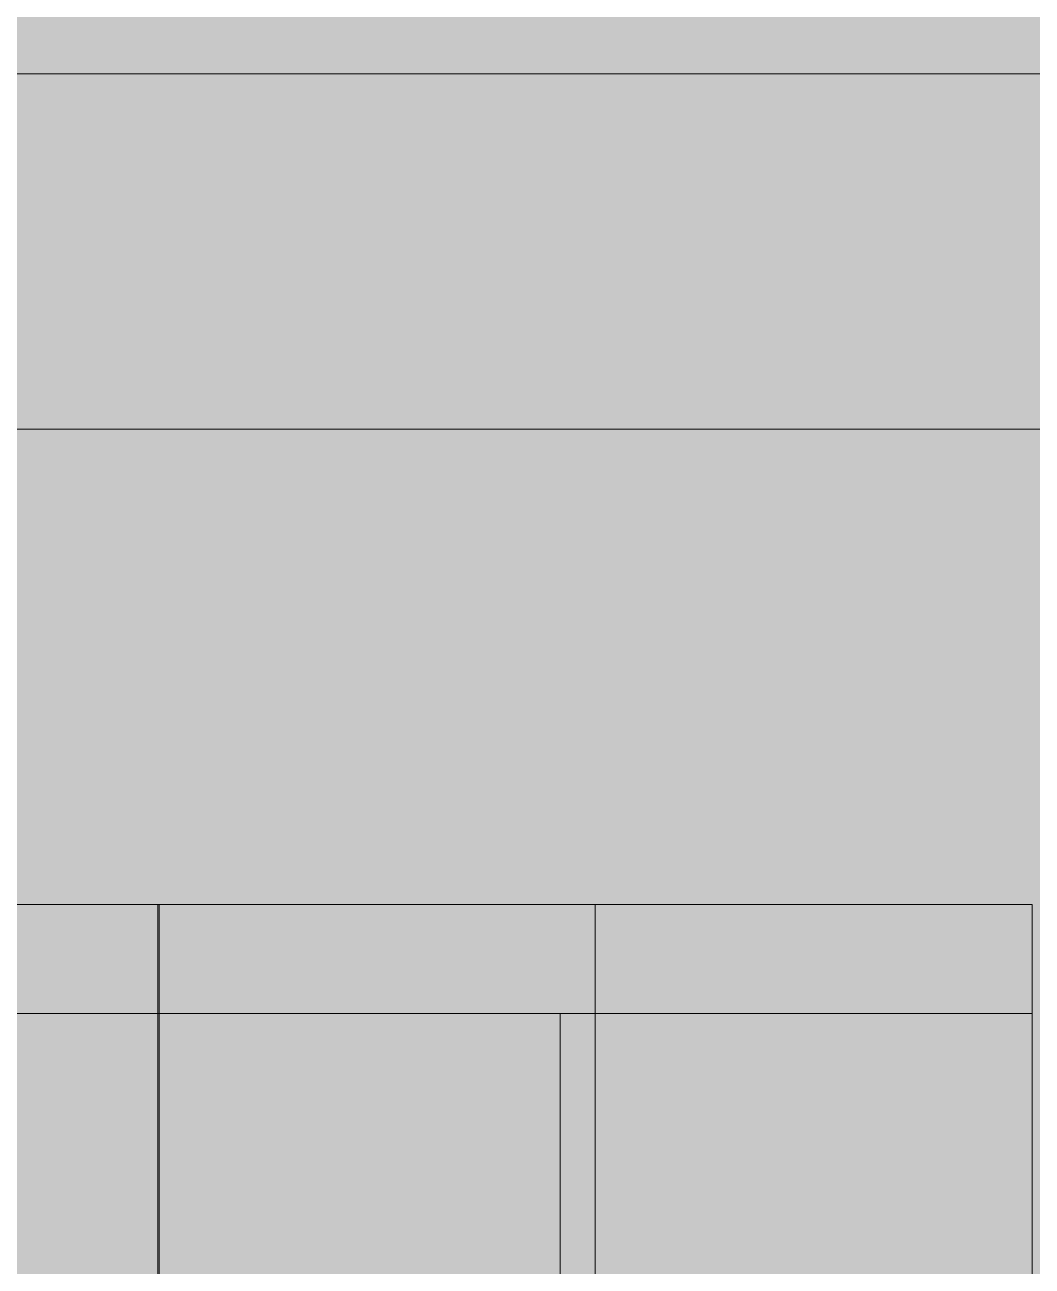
# Model space of a CAD drawing. Header units: millimetres. Extents: x 855 to 80408, y -1987 to 27400.
# Drawn here: x 54641 to 56485, y 6138 to 8410 of the extents above; entities that cross this region are included whole.
import ezdxf

# ---------------------------------------------------------------- set-up
doc = ezdxf.new("R2010")
doc.units = ezdxf.units.MM
doc.layers.add('A-DETL', color=7, linetype='Continuous', lineweight=9)
doc.layers.add('A-WALL-PATT', color=7, linetype='Continuous', lineweight=9)
for name, color, linetype, lineweight, true_color in [('A-DETL-GENF-2', 7, 'Continuous', 9, 0xf5f5f5), ('I-FURN-106', 7, 'Continuous', 9, 0xbababa), ('I-FURN-12', 7, 'Continuous', 9, 0xdddddd), ('I-FURN-13', 7, 'Continuous', 9, 0xc3c3c3), ('I-FURN-4', 7, 'Continuous', 9, 0xc0c0c0), ('I-FURN-8', 7, 'Continuous', 9, 0xd1d1d1), ('I-FURN-9', 7, 'Continuous', 9, 0xd3d3d3)]:
    doc.layers.add(name, color=color, linetype=linetype, lineweight=lineweight, true_color=true_color)
doc.layers.add('I-FURN-104', color=7, linetype='Continuous', lineweight=9, true_color=0x7f7f7f, transparency=0.7)
doc.layers.add('I-FURN-2', color=7, linetype='Continuous', lineweight=9, true_color=0xfbfbfb, transparency=0.7)

# ---------------------------------------------------------------- blocks, each defined once
blk = doc.blocks.new('Мат в спортивном зале - Т4-31174356-Развертка 2_19-3')
at = {"layer": 'I-FURN-104'}
h = blk.add_hatch(color=256, dxfattribs=at)
h.paths.add_polyline_path([(-49260, 4210), (-49260, 4460), (-50124.1, 4460), (-50124.1, 4210), (-49936.2, 4210)])
h.paths.add_polyline_path([(-49260, 4500), (-49260, 6600), (-50124.1, 6600), (-50124.1, 4500), (-49936.2, 4500)])
h = blk.add_hatch(color=256, dxfattribs=at)
h.paths.add_polyline_path([(-49020, 4210), (-48784.1, 4210), (-48784.1, 6255.9), (-48791.1, 6255.9), (-48791.1, 6266.5), (-48784.1, 6266.6), (-48784.1, 6411.3), (-49060.4, 6411.3), (-49060.4, 6600), (-49260, 6600), (-49260, 4500), (-49020, 4500), (-49020, 4460)])
h.paths.add_polyline_path([(-49040, 4210), (-49040, 4460), (-49260, 4460), (-49260, 4210)])
at = {"layer": 'I-FURN-106'}
blk.add_line((-50124.1, 4500), (-50124.1, 6600), dxfattribs=at)
at = {"layer": 'I-FURN-13'}
blk.add_line((-49260, 6600), (-50124.1, 6600), dxfattribs=at)
at = {"layer": 'I-FURN-8'}
for p, q in [((-50124.1, 6600), (-49260, 6600)), ((-50124.1, 4500), (-50124.1, 6600))]:
    blk.add_line(p, q, dxfattribs=at)
blk = doc.blocks.new('Мат в спортивном зале - Т4-V48-Развертка 2_19-3')
at = {"layer": 'I-FURN-104'}
h = blk.add_hatch(color=256, dxfattribs=at)
h.paths.add_polyline_path([(-50860, 4210), (-50860, 4460), (-51000, 4460), (-51000, 4210)])
h.paths.add_polyline_path([(-50857.4, 4210), (-50124.1, 4210), (-50124.1, 4460), (-50857.4, 4460)])
h.paths.add_polyline_path([(-51464.1, 4210), (-51040, 4210), (-51040, 4460), (-51464.1, 4460)])
h.paths.add_polyline_path([(-51464.1, 4500), (-50860, 4500), (-50860, 6600), (-51464.1, 6600), (-51464.1, 6365.7)])
h.paths.add_polyline_path([(-50857.4, 4500), (-50124.1, 4500), (-50124.1, 6600), (-50857.4, 6600), (-50857.4, 6365.7)])
h = blk.add_hatch(color=256, dxfattribs=at)
h.paths.add_polyline_path([(-50857.4, 4210), (-50857.4, 4460), (-50860, 4460), (-50860, 4210)])
h.paths.add_polyline_path([(-50860, 4500), (-50857.4, 4500), (-50857.4, 6600), (-50860, 6600), (-50860, 6365.7)])
at = {"layer": 'I-FURN-106'}
blk.add_line((-50124.1, 6600), (-50124.1, 4500), dxfattribs=at)
at = {"layer": 'I-FURN-12'}
blk.add_line((-50860, 6600), (-50857.4, 6600), dxfattribs=at)
at = {"layer": 'I-FURN-13'}
for p, q in [((-50860, 6600), (-51464.1, 6600)), ((-50124.1, 6600), (-50857.4, 6600))]:
    blk.add_line(p, q, dxfattribs=at)
at = {"layer": 'I-FURN-8'}
for p, q in [((-51464.1, 6600), (-50860, 6600)), ((-50857.4, 6600), (-50124.1, 6600)), ((-50124.1, 4500), (-50124.1, 6600))]:
    blk.add_line(p, q, dxfattribs=at)
at = {"layer": 'I-FURN-9'}
blk.add_line((-50857.4, 6600), (-50860, 6600), dxfattribs=at)

msp = doc.modelspace()

# ---------------------------------------------------------------- hatches: boundary and pattern name
at = {"layer": 'A-DETL-GENF-2'}
h = msp.add_hatch(color=256, dxfattribs=at)
h.paths.add_polyline_path([(62964.7, 7670), (62964.7, 8320), (57605.7, 8320), (57605.7, 7670), (62964.1, 7670)])
h.paths.add_polyline_path([(53541.6, 7670), (56964.7, 7670), (56964.7, 8320), (51604.7, 8320), (51604.7, 7670), (52786, 7670)])
at = {"layer": 'A-WALL-PATT'}
h = msp.add_hatch(color=256, dxfattribs=at)
h.paths.add_polyline_path([(56963.7, 4210), (56963.7, 6246.6), (56961.3, 6246.6), (56961.3, 6255.9), (56960.6, 6255.8), (56960.6, 4210)])
h.paths.add_polyline_path([(56960.6, 6266.5), (56961.3, 6266.6), (56961.3, 6276.6), (56963.7, 6276.6), (56963.7, 6411.3), (56960.6, 6411.3), (56960.6, 6266.6)])
h.paths.add_polyline_path([(56564.2, 6600), (56684.3, 6600), (56684.3, 7311.3), (56963.7, 7311.3), (56963.7, 7670), (51605.7, 7670), (51605.7, 6600), (52489.9, 6600), (52489.9, 6800), (56484.7, 6800), (56484.7, 6600)])
h.paths.add_polyline_path([(56963.7, 7261.3), (56963.7, 7261.5), (56942, 7261.3)])
h.paths.add_polyline_path([(52786, 8320), (56964.7, 8320), (56964.7, 11700), (51605.7, 11700), (51605.7, 8320), (52030.3, 8320)])
at = {"layer": 'I-FURN-2'}
for points in [[(54280.6, 6600), (54884.7, 6600), (54884.7, 6800), (54087.3, 6800), (54087.3, 6600)], [(54887.3, 6600), (54887.3, 6800), (54884.7, 6800), (54884.7, 6600)], [(54887.3, 6600), (55684.7, 6600), (55684.7, 6800), (54887.3, 6800)], [(55684.7, 6600), (56484.7, 6600), (56484.7, 6800), (55684.7, 6800)]]:
    msp.add_hatch(color=256, dxfattribs=at).paths.add_polyline_path(points)

# ---------------------------------------------------------------- linework, layer by layer
at = {"layer": 'A-DETL'}
for p, q in [((56964.7, 8320), (51604.7, 8320)), ((51604.7, 7670), (56964.7, 7670))]:
    msp.add_line(p, q, dxfattribs=at)
at = {"layer": 'I-FURN-12'}
for p, q in [((54887.3, 6800), (54884.7, 6800)), ((54884.7, 6600), (54884.7, 6800)), ((54887.3, 6800), (54884.7, 6800)), ((54887.3, 6600), (54887.3, 6800)), ((55684.7, 6600), (55684.7, 6800)), ((55684.7, 6600), (55684.7, 6800))]:
    msp.add_line(p, q, dxfattribs=at)
at = {"layer": 'I-FURN-13'}
msp.add_line((56484.7, 4500), (56484.7, 6600), dxfattribs=at)
at = {"layer": 'I-FURN-4'}
for p, q in [((54087.3, 6800), (54887.3, 6800)), ((54884.7, 6800), (55684.7, 6800)), ((54884.7, 6800), (54884.7, 4500)), ((54887.3, 4500), (54887.3, 6800)), ((55684.7, 4500), (55684.7, 6800)), ((55684.7, 6800), (56484.7, 6800)), ((55684.7, 6800), (55684.7, 4500)), ((56484.7, 4500), (56484.7, 6800))]:
    msp.add_line(p, q, dxfattribs=at)
at = {"layer": 'I-FURN-8'}
for p, q in [((54884.7, 6800), (54087.3, 6800)), ((55684.7, 6800), (54887.3, 6800)), ((56484.7, 6800), (55684.7, 6800)), ((56484.7, 6600), (56484.7, 6800))]:
    msp.add_line(p, q, dxfattribs=at)
at = {"layer": 'I-FURN-9'}
for p, q in [((54884.7, 4500), (54884.7, 6600)), ((54887.3, 4500), (54887.3, 6600)), ((55684.7, 4500), (55684.7, 6600)), ((55684.7, 4500), (55684.7, 6600))]:
    msp.add_line(p, q, dxfattribs=at)

# ---------------------------------------------------------------- block references
at = {"layer": 'I-FURN-4'}
msp.add_blockref('Мат в спортивном зале - Т4-31174356-Развертка 2_19-3', (105744.7, 0), dxfattribs=at)
at = {"layer": 'I-FURN-8'}
msp.add_blockref('Мат в спортивном зале - Т4-V48-Развертка 2_19-3', (105744.7, 0), dxfattribs=at)

doc.saveas('drawing.dxf')
